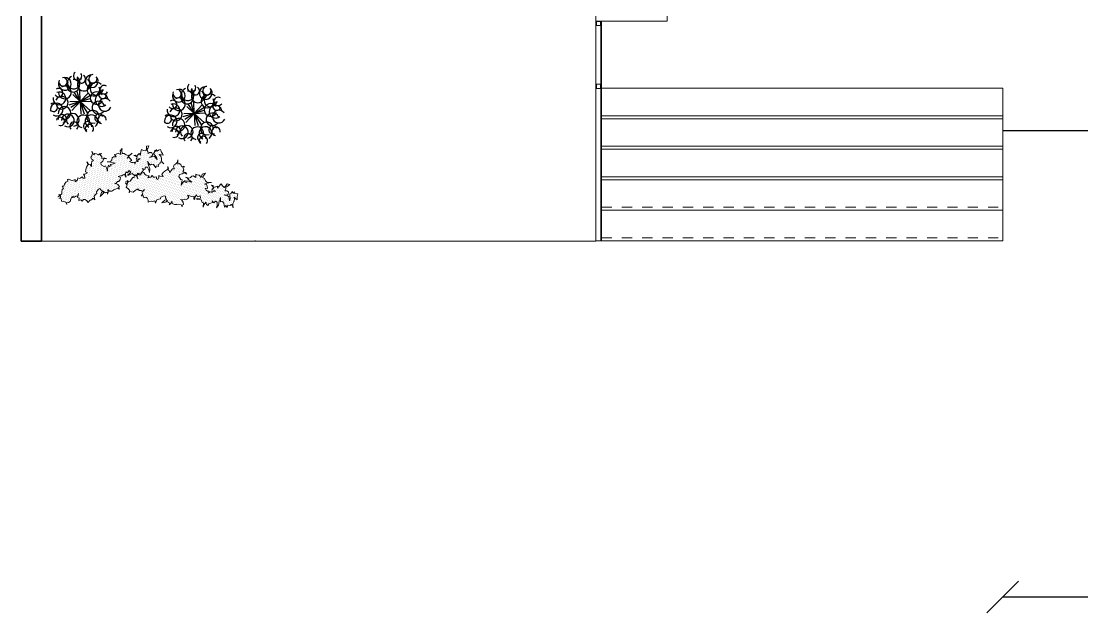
# Model space of a CAD drawing. Header units: metres. Extents: x -182 to 99, y 70 to 113.
# Drawn here: x -91.22 to -80.79, y 74.17 to 79.99 of the extents above; entities that cross this region are included whole.
import ezdxf

# ---------------------------------------------------------------- set-up
doc = ezdxf.new("R2010")
doc.units = ezdxf.units.M
doc.header["$LTSCALE"] = 0.01
doc.linetypes.add('Trazo pequeño', pattern=[0.003, 0.002, -0.001])
for name, color, linetype, lineweight in [('A-FLOR-HRAL', 1, 'Continuous', 9), ('A-FLOR-STRS', 1, 'Continuous', 9), ('A-WALL', 2, 'Continuous', 9), ('ARBOLES', 72, 'Continuous', 5), ('JARDIN', 114, 'Continuous', 20), ('Layer2', 3, 'Continuous', 20), ('S-COLS', 6, 'Continuous', 9)]:
    doc.layers.add(name, color=color, linetype=linetype, lineweight=lineweight)
doc.layers.add('penjaus', color=32, linetype='Continuous')
doc.layers.add('vacio 5', color=32, linetype='Continuous')
doc.layers.get('0').off()
doc.layers.get('penjaus').off()
doc.styles.add('Arial_2', font='arial.ttf', dxfattribs={"height": 0.258177})
doc.dimstyles.new('Diagonal', dxfattribs={"dimscale": 0.3048, "dimtxt": 0.258177, "dimasz": 1.025262, "dimexe": 0.984252, "dimexo": 0.615157, "dimgap": 0.04101, "dimtad": 1, "dimrnd": 0.01, "dimzin": 0, "dimdsep": 46, "dimtxsty": 'Arial_2', "dimblk1": 'OBLIQUE', "dimblk2": 'OBLIQUE', "dimsah": 1, "dimcen": 0.09, "dimse1": 1, "dimse2": 1, "dimazin": 0, "dimtfac": 1, "dimtix": 1, "dimtmove": 0, "dimatfit": 3, "dimfxl": 1, "dimtvp": 1, "dimtfill": 1, "dimtolj": 1, "dimtzin": 0, "dimarcsym": 2})

# ---------------------------------------------------------------- blocks, each defined once
blk = doc.blocks.new('Barandilla - Barandilla-304457-Planta Baja')
at = {"layer": 'A-FLOR-HRAL'}
for p, q in [((-4.876, -16.053), (-4.87, -16.053)), ((-4.87, -17.553), (-4.87, -16.053)), ((-4.87, -17.553), (-4.876, -17.553))]:
    blk.add_line(p, q, dxfattribs=at)
blk = doc.blocks.new('Tipo de barandal superior - Name-304483-Planta Baja')
at = {"layer": 'A-FLOR-HRAL'}
for p, q in [((-4.921, -16.053), (-4.926, -16.053)), ((-4.926, -17.553), (-4.926, -16.053)), ((-4.876, -16.053), (-4.881, -16.053)), ((-4.876, -17.553), (-4.876, -16.053)), ((-4.926, -17.553), (-4.876, -17.553))]:
    blk.add_line(p, q, dxfattribs=at)
blk = doc.blocks.new('Pilar rectangular hormigón - 300 x 700 mm-553680-Planta Baja')
at = {"layer": 'S-COLS'}
for p, q in [((0.15, 0.35), (-0.15, 0.35)), ((-0.15, 0.35), (-0.15, -0.35)), ((0.15, -0.35), (0.15, 0.35)), ((-0.15, -0.35), (0.15, -0.35))]:
    blk.add_line(p, q, dxfattribs=at)
blk = doc.blocks.new('Barandilla - 40 mm-553671-Planta Baja')
at = {"layer": 'A-FLOR-HRAL'}
for p, q in [((0.02, 0.021), (-0.02, 0.021)), ((-0.02, 0.021), (-0.02, -0.019)), ((0.02, -0.019), (0.02, 0.021)), ((-0.02, -0.019), (0.02, -0.019))]:
    blk.add_line(p, q, dxfattribs=at)
blk = doc.blocks.new('Barandilla - Barandilla-553514-Planta Baja')
at = {"layer": 'A-FLOR-HRAL'}
blk.add_line((-4.87, -16.053), (-4.87, -15.394), dxfattribs=at)
at = {"extrusion": (0, 0, -1), "zscale": -1, "rotation": 180}
for p in [(4.901, -15.414), (4.901, -16.033)]:
    blk.add_blockref('Barandilla - 40 mm-553671-Planta Baja', p, dxfattribs=at)
blk = doc.blocks.new('Tipo de barandal superior - Name-553660-Planta Baja')
at = {"layer": 'A-FLOR-HRAL'}
for p, q in [((-4.926, -16.053), (-4.926, -15.394)), ((-4.876, -16.053), (-4.876, -15.394)), ((-4.926, -16.053), (-4.921, -16.053)), ((-4.881, -16.053), (-4.876, -16.053))]:
    blk.add_line(p, q, dxfattribs=at)
blk = doc.blocks.new('*X236')
at = {"color": 0}
for p, q in [((6.938, 5.347), (6.938, 5.347)), ((7.027, 5.436), (7.027, 5.436)), ((7.071, 5.303), (7.071, 5.303)), ((7.159, 5.392), (7.159, 5.392)), ((7.248, 5.48), (7.248, 5.48)), ((7.292, 5.347), (7.292, 5.347)), ((7.425, 5.303), (7.425, 5.303)), ((7.646, 5.347), (7.646, 5.347)), ((7.778, 5.303), (7.778, 5.303)), ((7.867, 5.392), (7.867, 5.392)), ((7.911, 5.613), (7.911, 5.613)), ((7.955, 5.48), (7.955, 5.48)), ((7.999, 5.701), (7.999, 5.701)), ((7.999, 5.347), (7.999, 5.347)), ((8.043, 5.568), (8.043, 5.568)), ((8.088, 5.436), (8.088, 5.436)), ((8.132, 5.657), (8.132, 5.657)), ((8.132, 5.303), (8.132, 5.303)), ((8.176, 5.524), (8.176, 5.524)), ((8.22, 5.745), (8.22, 5.745)), ((8.22, 5.392), (8.22, 5.392)), ((8.264, 5.613), (8.264, 5.613)), ((8.309, 5.834), (8.309, 5.834)), ((8.309, 5.48), (8.309, 5.48)), ((8.353, 5.701), (8.353, 5.701)), ((8.353, 5.347), (8.353, 5.347)), ((8.397, 5.922), (8.397, 5.922)), ((8.397, 5.568), (8.397, 5.568)), ((8.441, 5.789), (8.441, 5.789)), ((8.441, 5.436), (8.441, 5.436)), ((8.485, 6.01), (8.485, 6.01)), ((8.485, 5.657), (8.485, 5.657)), ((8.485, 5.303), (8.485, 5.303)), ((8.529, 5.878), (8.529, 5.878)), ((8.529, 5.524), (8.529, 5.524)), ((8.574, 5.745), (8.574, 5.745)), ((8.574, 5.392), (8.574, 5.392)), ((8.618, 5.966), (8.618, 5.966)), ((8.618, 5.613), (8.618, 5.613)), ((8.662, 5.834), (8.662, 5.834)), ((8.662, 5.48), (8.662, 5.48)), ((8.706, 5.701), (8.706, 5.701)), ((8.706, 5.347), (8.706, 5.347)), ((8.75, 5.922), (8.75, 5.922)), ((8.75, 5.568), (8.75, 5.568)), ((8.795, 5.789), (8.795, 5.789)), ((8.795, 5.436), (8.795, 5.436)), ((8.839, 5.657), (8.839, 5.657)), ((8.839, 5.303), (8.839, 5.303)), ((8.883, 5.878), (8.883, 5.878)), ((8.883, 5.524), (8.883, 5.524)), ((8.927, 5.745), (8.927, 5.745)), ((8.927, 5.392), (8.927, 5.392)), ((8.971, 5.613), (8.971, 5.613)), ((9.016, 5.48), (9.016, 5.48)), ((9.06, 5.701), (9.06, 5.701)), ((9.06, 5.347), (9.06, 5.347)), ((9.104, 5.568), (9.104, 5.568)), ((9.148, 5.436), (9.148, 5.436)), ((9.192, 5.657), (9.192, 5.657)), ((9.192, 5.303), (9.192, 5.303)), ((9.237, 5.524), (9.237, 5.524)), ((9.281, 5.392), (9.281, 5.392)), ((9.369, 5.48), (9.369, 5.48)), ((9.413, 5.347), (9.413, 5.347)), ((9.458, 5.922), (9.458, 5.922)), ((9.502, 5.436), (9.502, 5.436)), ((9.546, 5.303), (9.546, 5.303)), ((9.59, 5.878), (9.59, 5.878)), ((9.59, 5.524), (9.59, 5.524)), ((9.634, 5.745), (9.634, 5.745)), ((9.634, 5.392), (9.634, 5.392)), ((9.679, 5.613), (9.679, 5.613)), ((9.723, 5.834), (9.723, 5.834)), ((9.723, 5.48), (9.723, 5.48)), ((9.767, 5.701), (9.767, 5.701)), ((9.767, 5.347), (9.767, 5.347)), ((9.811, 5.922), (9.811, 5.922)), ((9.811, 5.568), (9.811, 5.568)), ((9.855, 5.789), (9.855, 5.789)), ((9.855, 5.436), (9.855, 5.436)), ((9.899, 5.657), (9.899, 5.657)), ((9.899, 5.303), (9.899, 5.303)), ((9.944, 5.878), (9.944, 5.878)), ((9.944, 5.524), (9.944, 5.524)), ((9.988, 5.745), (9.988, 5.745)), ((9.988, 5.392), (9.988, 5.392)), ((10.032, 5.613), (10.032, 5.613)), ((10.076, 5.834), (10.076, 5.834)), ((10.076, 5.48), (10.076, 5.48)), ((10.12, 5.701), (10.12, 5.701)), ((10.12, 5.347), (10.12, 5.347)), ((10.165, 5.922), (10.165, 5.922)), ((10.165, 5.568), (10.165, 5.568)), ((10.209, 5.789), (10.209, 5.789)), ((10.209, 5.436), (10.209, 5.436)), ((10.253, 6.01), (10.253, 6.01)), ((10.253, 5.657), (10.253, 5.657)), ((10.253, 5.303), (10.253, 5.303)), ((10.297, 5.878), (10.297, 5.878)), ((10.297, 5.524), (10.297, 5.524)), ((10.341, 5.745), (10.341, 5.745)), ((10.341, 5.392), (10.341, 5.392)), ((10.386, 5.966), (10.386, 5.966)), ((10.386, 5.613), (10.386, 5.613)), ((10.43, 5.834), (10.43, 5.834)), ((10.43, 5.48), (10.43, 5.48)), ((10.474, 5.701), (10.474, 5.701)), ((10.474, 5.347), (10.474, 5.347)), ((10.518, 5.922), (10.518, 5.922)), ((10.518, 5.568), (10.518, 5.568)), ((10.562, 5.789), (10.562, 5.789)), ((10.562, 5.436), (10.562, 5.436)), ((10.607, 5.657), (10.607, 5.657)), ((10.607, 5.303), (10.607, 5.303)), ((10.651, 5.878), (10.651, 5.878)), ((10.651, 5.524), (10.651, 5.524)), ((10.695, 5.745), (10.695, 5.745)), ((10.695, 5.392), (10.695, 5.392)), ((10.739, 5.966), (10.739, 5.966)), ((10.739, 5.613), (10.739, 5.613)), ((10.783, 5.834), (10.783, 5.834)), ((10.783, 5.48), (10.783, 5.48)), ((10.828, 5.347), (10.828, 5.347)), ((10.872, 5.922), (10.872, 5.922)), ((10.872, 5.568), (10.872, 5.568)), ((10.916, 5.436), (10.916, 5.436)), ((10.96, 5.303), (10.96, 5.303)), ((11.004, 5.524), (11.004, 5.524)), ((11.049, 5.392), (11.049, 5.392)), ((11.314, 5.303), (11.314, 5.303)), ((11.977, 5.436), (11.977, 5.436)), ((12.021, 5.303), (12.021, 5.303)), ((12.109, 5.392), (12.109, 5.392)), ((12.198, 5.48), (12.198, 5.48)), ((12.242, 5.347), (12.242, 5.347)), ((12.286, 5.568), (12.286, 5.568)), ((12.33, 5.789), (12.33, 5.789)), ((12.33, 5.436), (12.33, 5.436)), ((12.374, 5.657), (12.374, 5.657)), ((12.374, 5.303), (12.374, 5.303)), ((12.419, 5.524), (12.419, 5.524)), ((12.463, 5.392), (12.463, 5.392)), ((12.507, 5.613), (12.507, 5.613)), ((12.551, 5.48), (12.551, 5.48)), ((12.595, 5.701), (12.595, 5.701)), ((12.595, 5.347), (12.595, 5.347)), ((12.64, 5.568), (12.64, 5.568)), ((12.684, 5.436), (12.684, 5.436)), ((12.728, 5.657), (12.728, 5.657)), ((12.728, 5.303), (12.728, 5.303)), ((12.772, 5.524), (12.772, 5.524)), ((12.816, 5.392), (12.816, 5.392)), ((12.949, 5.347), (12.949, 5.347)), ((13.037, 5.436), (13.037, 5.436)), ((13.081, 5.303), (13.081, 5.303)), ((13.17, 5.392), (13.17, 5.392)), ((13.258, 5.48), (13.258, 5.48)), ((13.302, 5.701), (13.302, 5.701)), ((13.302, 5.347), (13.302, 5.347)), ((13.347, 5.568), (13.347, 5.568)), ((13.523, 5.392), (13.523, 5.392)), ((13.656, 5.347), (13.656, 5.347)), ((13.744, 5.436), (13.744, 5.436)), ((13.789, 5.657), (13.789, 5.657)), ((13.789, 5.303), (13.789, 5.303)), ((13.833, 5.524), (13.833, 5.524)), ((13.877, 5.392), (13.877, 5.392)), ((13.921, 5.613), (13.921, 5.613)), ((13.965, 5.48), (13.965, 5.48)), ((14.01, 5.701), (14.01, 5.701)), ((14.01, 5.347), (14.01, 5.347)), ((14.054, 5.568), (14.054, 5.568)), ((14.098, 5.436), (14.098, 5.436)), ((14.142, 5.303), (14.142, 5.303)), ((14.186, 5.524), (14.186, 5.524)), ((14.231, 5.392), (14.231, 5.392)), ((14.319, 5.48), (14.319, 5.48)), ((14.363, 5.347), (14.363, 5.347)), ((6.629, 4.861), (6.629, 4.861)), ((6.718, 4.95), (6.718, 4.95)), ((6.762, 5.171), (6.762, 5.171)), ((6.762, 4.817), (6.762, 4.817)), ((6.806, 5.038), (6.806, 5.038)), ((6.85, 5.259), (6.85, 5.259)), ((6.85, 4.906), (6.85, 4.906)), ((6.894, 5.127), (6.894, 5.127)), ((6.894, 4.773), (6.894, 4.773)), ((6.938, 4.994), (6.938, 4.994)), ((6.983, 5.215), (6.983, 5.215)), ((6.983, 4.861), (6.983, 4.861)), ((7.027, 5.082), (7.027, 5.082)), ((7.027, 4.729), (7.027, 4.729)), ((7.071, 4.95), (7.071, 4.95)), ((7.071, 4.596), (7.071, 4.596)), ((7.115, 5.171), (7.115, 5.171)), ((7.115, 4.817), (7.115, 4.817)), ((7.159, 5.038), (7.159, 5.038)), ((7.159, 4.685), (7.159, 4.685)), ((7.204, 5.259), (7.204, 5.259)), ((7.204, 4.906), (7.204, 4.906)), ((7.204, 4.552), (7.204, 4.552)), ((7.248, 5.127), (7.248, 5.127)), ((7.248, 4.773), (7.248, 4.773)), ((7.292, 4.994), (7.292, 4.994)), ((7.292, 4.64), (7.292, 4.64)), ((7.336, 5.215), (7.336, 5.215)), ((7.336, 4.861), (7.336, 4.861)), ((7.38, 5.082), (7.38, 5.082)), ((7.38, 4.729), (7.38, 4.729)), ((7.425, 4.95), (7.425, 4.95)), ((7.425, 4.596), (7.425, 4.596)), ((7.469, 5.171), (7.469, 5.171)), ((7.469, 4.817), (7.469, 4.817)), ((7.513, 5.038), (7.513, 5.038)), ((7.513, 4.685), (7.513, 4.685)), ((7.557, 4.906), (7.557, 4.906)), ((7.557, 4.552), (7.557, 4.552)), ((7.601, 5.127), (7.601, 5.127)), ((7.601, 4.773), (7.601, 4.773)), ((7.646, 4.994), (7.646, 4.994)), ((7.646, 4.64), (7.646, 4.64)), ((7.69, 5.215), (7.69, 5.215)), ((7.69, 4.861), (7.69, 4.861)), ((7.734, 5.082), (7.734, 5.082)), ((7.734, 4.729), (7.734, 4.729)), ((7.778, 4.95), (7.778, 4.95)), ((7.778, 4.596), (7.778, 4.596)), ((7.822, 5.171), (7.822, 5.171)), ((7.822, 4.817), (7.822, 4.817)), ((7.867, 5.038), (7.867, 5.038)), ((7.867, 4.685), (7.867, 4.685)), ((7.911, 5.259), (7.911, 5.259)), ((7.911, 4.906), (7.911, 4.906)), ((7.911, 4.552), (7.911, 4.552)), ((7.955, 5.127), (7.955, 5.127)), ((7.955, 4.773), (7.955, 4.773)), ((7.999, 4.994), (7.999, 4.994)), ((7.999, 4.64), (7.999, 4.64)), ((8.043, 5.215), (8.043, 5.215)), ((8.043, 4.861), (8.043, 4.861)), ((8.088, 5.082), (8.088, 5.082)), ((8.088, 4.729), (8.088, 4.729)), ((8.132, 4.95), (8.132, 4.95)), ((8.132, 4.596), (8.132, 4.596)), ((8.176, 5.171), (8.176, 5.171)), ((8.176, 4.817), (8.176, 4.817)), ((8.22, 5.038), (8.22, 5.038)), ((8.22, 4.685), (8.22, 4.685)), ((8.264, 5.259), (8.264, 5.259)), ((8.264, 4.906), (8.264, 4.906)), ((8.264, 4.552), (8.264, 4.552)), ((8.309, 5.127), (8.309, 5.127)), ((8.309, 4.773), (8.309, 4.773)), ((8.353, 4.994), (8.353, 4.994)), ((8.353, 4.64), (8.353, 4.64)), ((8.397, 5.215), (8.397, 5.215)), ((8.397, 4.861), (8.397, 4.861)), ((8.441, 5.082), (8.441, 5.082)), ((8.441, 4.729), (8.441, 4.729)), ((8.485, 4.95), (8.485, 4.95)), ((8.485, 4.596), (8.485, 4.596)), ((8.529, 5.171), (8.529, 5.171)), ((8.529, 4.817), (8.529, 4.817)), ((8.574, 5.038), (8.574, 5.038)), ((8.574, 4.685), (8.574, 4.685)), ((8.618, 5.259), (8.618, 5.259)), ((8.618, 4.906), (8.618, 4.906)), ((8.618, 4.552), (8.618, 4.552)), ((8.662, 5.127), (8.662, 5.127)), ((8.662, 4.773), (8.662, 4.773)), ((8.706, 4.994), (8.706, 4.994)), ((8.706, 4.64), (8.706, 4.64)), ((8.75, 5.215), (8.75, 5.215)), ((8.75, 4.861), (8.75, 4.861)), ((8.795, 5.082), (8.795, 5.082)), ((8.795, 4.729), (8.795, 4.729)), ((8.839, 4.95), (8.839, 4.95)), ((8.839, 4.596), (8.839, 4.596)), ((8.883, 5.171), (8.883, 5.171)), ((8.883, 4.817), (8.883, 4.817)), ((8.927, 5.038), (8.927, 5.038)), ((8.927, 4.685), (8.927, 4.685)), ((8.971, 5.259), (8.971, 5.259)), ((8.971, 4.906), (8.971, 4.906)), ((8.971, 4.552), (8.971, 4.552)), ((9.016, 5.127), (9.016, 5.127)), ((9.016, 4.773), (9.016, 4.773)), ((9.06, 4.994), (9.06, 4.994)), ((9.06, 4.64), (9.06, 4.64)), ((9.104, 5.215), (9.104, 5.215)), ((9.104, 4.861), (9.104, 4.861)), ((9.148, 5.082), (9.148, 5.082)), ((9.148, 4.729), (9.148, 4.729)), ((9.192, 4.95), (9.192, 4.95)), ((9.192, 4.596), (9.192, 4.596)), ((9.237, 5.171), (9.237, 5.171)), ((9.237, 4.817), (9.237, 4.817)), ((9.281, 5.038), (9.281, 5.038)), ((9.281, 4.685), (9.281, 4.685)), ((9.325, 5.259), (9.325, 5.259)), ((9.325, 4.906), (9.325, 4.906)), ((9.325, 4.552), (9.325, 4.552)), ((9.369, 5.127), (9.369, 5.127)), ((9.369, 4.773), (9.369, 4.773)), ((9.413, 4.994), (9.413, 4.994)), ((9.413, 4.64), (9.413, 4.64)), ((9.458, 5.215), (9.458, 5.215)), ((9.458, 4.861), (9.458, 4.861)), ((9.502, 5.082), (9.502, 5.082)), ((9.502, 4.729), (9.502, 4.729)), ((9.546, 4.95), (9.546, 4.95)), ((9.546, 4.596), (9.546, 4.596)), ((9.59, 5.171), (9.59, 5.171)), ((9.59, 4.817), (9.59, 4.817)), ((9.634, 5.038), (9.634, 5.038)), ((9.634, 4.685), (9.634, 4.685)), ((9.679, 5.259), (9.679, 5.259)), ((9.679, 4.906), (9.679, 4.906)), ((9.679, 4.552), (9.679, 4.552)), ((9.723, 5.127), (9.723, 5.127)), ((9.723, 4.773), (9.723, 4.773)), ((9.767, 4.994), (9.767, 4.994)), ((9.767, 4.64), (9.767, 4.64)), ((9.811, 5.215), (9.811, 5.215)), ((9.811, 4.861), (9.811, 4.861)), ((9.855, 5.082), (9.855, 5.082)), ((9.855, 4.729), (9.855, 4.729)), ((9.899, 4.95), (9.899, 4.95)), ((9.899, 4.596), (9.899, 4.596)), ((9.944, 5.171), (9.944, 5.171)), ((9.944, 4.817), (9.944, 4.817)), ((9.988, 5.038), (9.988, 5.038)), ((9.988, 4.685), (9.988, 4.685)), ((10.032, 5.259), (10.032, 5.259)), ((10.032, 4.906), (10.032, 4.906)), ((10.032, 4.552), (10.032, 4.552)), ((10.076, 5.127), (10.076, 5.127)), ((10.076, 4.773), (10.076, 4.773)), ((10.12, 4.994), (10.12, 4.994)), ((10.12, 4.64), (10.12, 4.64)), ((10.165, 5.215), (10.165, 5.215)), ((10.165, 4.861), (10.165, 4.861)), ((10.209, 5.082), (10.209, 5.082)), ((10.209, 4.729), (10.209, 4.729)), ((10.253, 4.95), (10.253, 4.95)), ((10.253, 4.596), (10.253, 4.596)), ((10.297, 5.171), (10.297, 5.171)), ((10.297, 4.817), (10.297, 4.817)), ((10.341, 5.038), (10.341, 5.038)), ((10.341, 4.685), (10.341, 4.685)), ((10.386, 5.259), (10.386, 5.259)), ((10.386, 4.906), (10.386, 4.906)), ((10.386, 4.552), (10.386, 4.552)), ((10.43, 5.127), (10.43, 5.127)), ((10.43, 4.773), (10.43, 4.773)), ((10.474, 4.994), (10.474, 4.994)), ((10.474, 4.64), (10.474, 4.64)), ((10.518, 5.215), (10.518, 5.215)), ((10.518, 4.861), (10.518, 4.861)), ((10.562, 5.082), (10.562, 5.082)), ((10.562, 4.729), (10.562, 4.729)), ((10.607, 4.95), (10.607, 4.95)), ((10.607, 4.596), (10.607, 4.596)), ((10.651, 5.171), (10.651, 5.171)), ((10.651, 4.817), (10.651, 4.817)), ((10.695, 5.038), (10.695, 5.038)), ((10.695, 4.685), (10.695, 4.685)), ((10.739, 5.259), (10.739, 5.259)), ((10.739, 4.906), (10.739, 4.906)), ((10.739, 4.552), (10.739, 4.552)), ((10.783, 5.127), (10.783, 5.127)), ((10.783, 4.773), (10.783, 4.773)), ((10.828, 4.994), (10.828, 4.994)), ((10.828, 4.64), (10.828, 4.64)), ((10.872, 5.215), (10.872, 5.215)), ((10.872, 4.861), (10.872, 4.861)), ((10.916, 5.082), (10.916, 5.082)), ((10.916, 4.729), (10.916, 4.729)), ((10.96, 4.95), (10.96, 4.95)), ((10.96, 4.596), (10.96, 4.596)), ((11.004, 5.171), (11.004, 5.171)), ((11.004, 4.817), (11.004, 4.817)), ((11.049, 5.038), (11.049, 5.038)), ((11.049, 4.685), (11.049, 4.685)), ((11.093, 5.259), (11.093, 5.259)), ((11.093, 4.906), (11.093, 4.906)), ((11.093, 4.552), (11.093, 4.552)), ((11.137, 5.127), (11.137, 5.127)), ((11.137, 4.773), (11.137, 4.773)), ((11.181, 4.994), (11.181, 4.994)), ((11.181, 4.64), (11.181, 4.64)), ((11.225, 5.215), (11.225, 5.215)), ((11.225, 4.861), (11.225, 4.861)), ((11.27, 5.082), (11.27, 5.082)), ((11.27, 4.729), (11.27, 4.729)), ((11.314, 4.95), (11.314, 4.95)), ((11.314, 4.596), (11.314, 4.596)), ((11.358, 5.171), (11.358, 5.171)), ((11.358, 4.817), (11.358, 4.817)), ((11.402, 5.038), (11.402, 5.038)), ((11.402, 4.685), (11.402, 4.685)), ((11.446, 5.259), (11.446, 5.259)), ((11.446, 4.906), (11.446, 4.906)), ((11.446, 4.552), (11.446, 4.552)), ((11.49, 5.127), (11.49, 5.127)), ((11.49, 4.773), (11.49, 4.773)), ((11.535, 4.994), (11.535, 4.994)), ((11.535, 4.64), (11.535, 4.64)), ((11.579, 5.215), (11.579, 5.215)), ((11.579, 4.861), (11.579, 4.861)), ((11.623, 5.082), (11.623, 5.082)), ((11.623, 4.729), (11.623, 4.729)), ((11.667, 4.95), (11.667, 4.95)), ((11.667, 4.596), (11.667, 4.596)), ((11.711, 5.171), (11.711, 5.171)), ((11.711, 4.817), (11.711, 4.817)), ((11.756, 5.038), (11.756, 5.038)), ((11.756, 4.685), (11.756, 4.685)), ((11.8, 5.259), (11.8, 5.259)), ((11.8, 4.906), (11.8, 4.906)), ((11.8, 4.552), (11.8, 4.552)), ((11.844, 5.127), (11.844, 5.127)), ((11.844, 4.773), (11.844, 4.773)), ((11.888, 4.994), (11.888, 4.994)), ((11.888, 4.64), (11.888, 4.64)), ((11.932, 5.215), (11.932, 5.215)), ((11.932, 4.861), (11.932, 4.861)), ((11.977, 5.082), (11.977, 5.082)), ((11.977, 4.729), (11.977, 4.729)), ((12.021, 4.95), (12.021, 4.95)), ((12.021, 4.596), (12.021, 4.596)), ((12.065, 5.171), (12.065, 5.171)), ((12.065, 4.817), (12.065, 4.817)), ((12.109, 5.038), (12.109, 5.038)), ((12.109, 4.685), (12.109, 4.685)), ((12.153, 5.259), (12.153, 5.259)), ((12.153, 4.906), (12.153, 4.906)), ((12.153, 4.552), (12.153, 4.552)), ((12.198, 5.127), (12.198, 5.127)), ((12.198, 4.773), (12.198, 4.773)), ((12.242, 4.994), (12.242, 4.994)), ((12.242, 4.64), (12.242, 4.64)), ((12.286, 5.215), (12.286, 5.215)), ((12.286, 4.861), (12.286, 4.861)), ((12.33, 5.082), (12.33, 5.082)), ((12.33, 4.729), (12.33, 4.729)), ((12.374, 4.95), (12.374, 4.95)), ((12.374, 4.596), (12.374, 4.596)), ((12.419, 5.171), (12.419, 5.171)), ((12.419, 4.817), (12.419, 4.817)), ((12.463, 5.038), (12.463, 5.038)), ((12.507, 5.259), (12.507, 5.259)), ((12.507, 4.906), (12.507, 4.906)), ((12.551, 5.127), (12.551, 5.127)), ((12.595, 4.994), (12.595, 4.994)), ((12.64, 5.215), (12.64, 5.215)), ((12.64, 4.861), (12.64, 4.861)), ((12.684, 5.082), (12.684, 5.082)), ((12.728, 4.95), (12.728, 4.95)), ((12.772, 5.171), (12.772, 5.171)), ((12.816, 5.038), (12.816, 5.038)), ((12.861, 5.259), (12.861, 5.259)), ((12.861, 4.906), (12.861, 4.906)), ((12.861, 4.552), (12.861, 4.552)), ((12.905, 5.127), (12.905, 5.127)), ((12.905, 4.773), (12.905, 4.773)), ((12.949, 4.994), (12.949, 4.994)), ((12.949, 4.64), (12.949, 4.64)), ((12.993, 5.215), (12.993, 5.215)), ((12.993, 4.861), (12.993, 4.861)), ((13.037, 5.082), (13.037, 5.082)), ((13.037, 4.729), (13.037, 4.729)), ((13.081, 4.95), (13.081, 4.95)), ((13.081, 4.596), (13.081, 4.596)), ((13.126, 5.171), (13.126, 5.171)), ((13.126, 4.817), (13.126, 4.817)), ((13.17, 5.038), (13.17, 5.038)), ((13.17, 4.685), (13.17, 4.685)), ((13.214, 5.259), (13.214, 5.259)), ((13.214, 4.906), (13.214, 4.906)), ((13.214, 4.552), (13.214, 4.552)), ((13.258, 5.127), (13.258, 5.127)), ((13.258, 4.773), (13.258, 4.773)), ((13.302, 4.994), (13.302, 4.994)), ((13.302, 4.64), (13.302, 4.64)), ((13.347, 5.215), (13.347, 5.215)), ((13.347, 4.861), (13.347, 4.861)), ((13.391, 5.082), (13.391, 5.082)), ((13.391, 4.729), (13.391, 4.729)), ((13.435, 4.95), (13.435, 4.95)), ((13.435, 4.596), (13.435, 4.596)), ((13.479, 5.171), (13.479, 5.171)), ((13.479, 4.817), (13.479, 4.817)), ((13.523, 5.038), (13.523, 5.038)), ((13.523, 4.685), (13.523, 4.685)), ((13.568, 5.259), (13.568, 5.259)), ((13.568, 4.906), (13.568, 4.906)), ((13.568, 4.552), (13.568, 4.552)), ((13.612, 5.127), (13.612, 5.127)), ((13.612, 4.773), (13.612, 4.773)), ((13.656, 4.994), (13.656, 4.994)), ((13.656, 4.64), (13.656, 4.64)), ((13.7, 5.215), (13.7, 5.215)), ((13.7, 4.861), (13.7, 4.861)), ((13.744, 5.082), (13.744, 5.082)), ((13.744, 4.729), (13.744, 4.729)), ((13.789, 4.95), (13.789, 4.95)), ((13.833, 5.171), (13.833, 5.171)), ((13.833, 4.817), (13.833, 4.817)), ((13.877, 5.038), (13.877, 5.038)), ((13.877, 4.685), (13.877, 4.685)), ((13.921, 5.259), (13.921, 5.259)), ((13.965, 5.127), (13.965, 5.127)), ((14.054, 5.215), (14.054, 5.215)), ((14.142, 4.95), (14.142, 4.95)), ((14.186, 5.171), (14.186, 5.171)), ((14.186, 4.817), (14.186, 4.817)), ((14.231, 5.038), (14.231, 5.038)), ((14.231, 4.685), (14.231, 4.685)), ((14.275, 5.259), (14.275, 5.259)), ((14.275, 4.906), (14.275, 4.906)), ((14.319, 5.127), (14.319, 5.127)), ((14.319, 4.773), (14.319, 4.773)), ((14.363, 4.994), (14.363, 4.994)), ((14.363, 4.64), (14.363, 4.64)), ((14.407, 5.215), (14.407, 5.215)), ((14.407, 4.861), (14.407, 4.861)), ((14.451, 4.729), (14.451, 4.729)), ((14.496, 4.95), (14.496, 4.95)), ((14.54, 4.817), (14.54, 4.817)), ((14.584, 5.038), (14.584, 5.038)), ((7.248, 4.419), (7.248, 4.419)), ((7.336, 4.508), (7.336, 4.508)), ((7.38, 4.375), (7.38, 4.375)), ((7.425, 4.243), (7.425, 4.243)), ((7.469, 4.464), (7.469, 4.464)), ((7.513, 4.331), (7.513, 4.331)), ((7.557, 4.198), (7.557, 4.198)), ((7.601, 4.419), (7.601, 4.419)), ((7.646, 4.287), (7.646, 4.287)), ((7.69, 4.508), (7.69, 4.508)), ((7.69, 4.154), (7.69, 4.154)), ((7.734, 4.375), (7.734, 4.375)), ((7.734, 4.022), (7.734, 4.022)), ((7.778, 4.243), (7.778, 4.243)), ((7.822, 4.464), (7.822, 4.464)), ((7.822, 4.11), (7.822, 4.11)), ((7.867, 4.331), (7.867, 4.331)), ((7.911, 4.198), (7.911, 4.198)), ((7.955, 4.419), (7.955, 4.419)), ((7.999, 4.287), (7.999, 4.287)), ((8.043, 4.508), (8.043, 4.508)), ((8.088, 4.375), (8.088, 4.375)), ((8.132, 4.243), (8.132, 4.243)), ((8.176, 4.464), (8.176, 4.464)), ((8.309, 4.419), (8.309, 4.419)), ((8.353, 4.287), (8.353, 4.287)), ((8.397, 4.508), (8.397, 4.508)), ((8.441, 4.375), (8.441, 4.375)), ((8.485, 4.243), (8.485, 4.243)), ((8.529, 4.464), (8.529, 4.464)), ((8.574, 4.331), (8.574, 4.331)), ((8.662, 4.419), (8.662, 4.419)), ((8.706, 4.287), (8.706, 4.287)), ((8.75, 4.508), (8.75, 4.508)), ((8.795, 4.375), (8.795, 4.375)), ((8.883, 4.464), (8.883, 4.464)), ((8.927, 4.331), (8.927, 4.331)), ((8.971, 4.198), (8.971, 4.198)), ((9.016, 4.419), (9.016, 4.419)), ((9.06, 4.287), (9.06, 4.287)), ((9.104, 4.508), (9.104, 4.508)), ((9.104, 4.154), (9.104, 4.154)), ((9.148, 4.375), (9.148, 4.375)), ((9.148, 4.022), (9.148, 4.022)), ((9.192, 4.243), (9.192, 4.243)), ((9.192, 3.889), (9.192, 3.889)), ((9.237, 4.464), (9.237, 4.464)), ((9.237, 4.11), (9.237, 4.11)), ((9.281, 4.331), (9.281, 4.331)), ((9.281, 3.977), (9.281, 3.977)), ((9.325, 4.198), (9.325, 4.198)), ((9.325, 3.845), (9.325, 3.845)), ((9.369, 4.419), (9.369, 4.419)), ((9.369, 4.066), (9.369, 4.066)), ((9.413, 4.287), (9.413, 4.287)), ((9.413, 3.933), (9.413, 3.933)), ((9.458, 4.508), (9.458, 4.508)), ((9.458, 4.154), (9.458, 4.154)), ((9.458, 3.801), (9.458, 3.801)), ((9.502, 4.375), (9.502, 4.375)), ((9.502, 4.022), (9.502, 4.022)), ((9.546, 4.243), (9.546, 4.243)), ((9.546, 3.889), (9.546, 3.889)), ((9.59, 4.464), (9.59, 4.464)), ((9.59, 4.11), (9.59, 4.11)), ((9.634, 4.331), (9.634, 4.331)), ((9.634, 3.977), (9.634, 3.977)), ((9.679, 4.198), (9.679, 4.198)), ((9.679, 3.845), (9.679, 3.845)), ((9.723, 4.419), (9.723, 4.419)), ((9.723, 4.066), (9.723, 4.066)), ((9.767, 4.287), (9.767, 4.287)), ((9.767, 3.933), (9.767, 3.933)), ((9.811, 4.508), (9.811, 4.508)), ((9.811, 4.154), (9.811, 4.154)), ((9.811, 3.801), (9.811, 3.801)), ((9.855, 4.375), (9.855, 4.375)), ((9.855, 4.022), (9.855, 4.022)), ((9.899, 4.243), (9.899, 4.243)), ((9.899, 3.889), (9.899, 3.889)), ((9.944, 4.464), (9.944, 4.464)), ((9.944, 4.11), (9.944, 4.11)), ((9.988, 4.331), (9.988, 4.331)), ((9.988, 3.977), (9.988, 3.977)), ((10.032, 4.198), (10.032, 4.198)), ((10.032, 3.845), (10.032, 3.845)), ((10.076, 4.419), (10.076, 4.419)), ((10.076, 4.066), (10.076, 4.066)), ((10.12, 4.287), (10.12, 4.287)), ((10.12, 3.933), (10.12, 3.933)), ((10.165, 4.508), (10.165, 4.508)), ((10.165, 4.154), (10.165, 4.154)), ((10.165, 3.801), (10.165, 3.801)), ((10.209, 4.375), (10.209, 4.375)), ((10.209, 4.022), (10.209, 4.022)), ((10.253, 4.243), (10.253, 4.243)), ((10.253, 3.889), (10.253, 3.889)), ((10.297, 4.464), (10.297, 4.464)), ((10.297, 4.11), (10.297, 4.11)), ((10.341, 4.331), (10.341, 4.331)), ((10.386, 4.198), (10.386, 4.198)), ((10.386, 3.845), (10.386, 3.845)), ((10.43, 4.419), (10.43, 4.419)), ((10.474, 4.287), (10.474, 4.287)), ((10.518, 4.508), (10.518, 4.508)), ((10.518, 3.801), (10.518, 3.801)), ((10.562, 4.375), (10.562, 4.375)), ((10.651, 4.464), (10.651, 4.464)), ((10.783, 4.419), (10.783, 4.419)), ((10.872, 4.508), (10.872, 4.508)), ((10.916, 4.375), (10.916, 4.375)), ((11.004, 4.464), (11.004, 4.464)), ((11.004, 4.11), (11.004, 4.11)), ((11.049, 4.331), (11.049, 4.331)), ((11.137, 4.419), (11.137, 4.419)), ((11.137, 4.066), (11.137, 4.066)), ((11.181, 3.933), (11.181, 3.933)), ((11.225, 4.508), (11.225, 4.508)), ((11.225, 4.154), (11.225, 4.154)), ((11.27, 4.375), (11.27, 4.375)), ((11.27, 4.022), (11.27, 4.022)), ((11.314, 4.243), (11.314, 4.243)), ((11.314, 3.889), (11.314, 3.889)), ((11.358, 4.464), (11.358, 4.464)), ((11.358, 4.11), (11.358, 4.11)), ((11.402, 4.331), (11.402, 4.331)), ((11.402, 3.977), (11.402, 3.977)), ((11.446, 4.198), (11.446, 4.198)), ((11.49, 4.419), (11.49, 4.419)), ((11.49, 4.066), (11.49, 4.066)), ((11.535, 4.287), (11.535, 4.287)), ((11.535, 3.933), (11.535, 3.933)), ((11.579, 4.508), (11.579, 4.508)), ((11.579, 4.154), (11.579, 4.154)), ((11.579, 3.801), (11.579, 3.801)), ((11.623, 4.375), (11.623, 4.375)), ((11.623, 4.022), (11.623, 4.022)), ((11.667, 4.243), (11.667, 4.243)), ((11.667, 3.889), (11.667, 3.889)), ((11.711, 4.464), (11.711, 4.464)), ((11.711, 4.11), (11.711, 4.11)), ((11.756, 4.331), (11.756, 4.331)), ((11.756, 3.977), (11.756, 3.977)), ((11.8, 4.198), (11.8, 4.198)), ((11.8, 3.845), (11.8, 3.845)), ((11.844, 4.419), (11.844, 4.419)), ((11.844, 4.066), (11.844, 4.066)), ((11.888, 4.287), (11.888, 4.287)), ((11.888, 3.933), (11.888, 3.933)), ((11.932, 4.508), (11.932, 4.508)), ((11.932, 4.154), (11.932, 4.154)), ((11.932, 3.801), (11.932, 3.801)), ((11.977, 4.375), (11.977, 4.375)), ((11.977, 4.022), (11.977, 4.022)), ((12.021, 4.243), (12.021, 4.243)), ((12.021, 3.889), (12.021, 3.889)), ((12.065, 4.464), (12.065, 4.464)), ((12.065, 4.11), (12.065, 4.11)), ((12.109, 4.331), (12.109, 4.331)), ((12.109, 3.977), (12.109, 3.977)), ((12.153, 4.198), (12.153, 4.198)), ((12.198, 4.419), (12.198, 4.419)), ((12.198, 4.066), (12.198, 4.066)), ((12.242, 4.287), (12.242, 4.287)), ((12.286, 4.508), (12.286, 4.508)), ((12.286, 4.154), (12.286, 4.154)), ((12.33, 4.375), (12.33, 4.375)), ((12.507, 4.198), (12.507, 4.198)), ((12.993, 4.508), (12.993, 4.508)), ((13.126, 4.464), (13.126, 4.464)), ((13.258, 4.419), (13.258, 4.419)), ((13.302, 4.287), (13.302, 4.287)), ((13.347, 4.508), (13.347, 4.508)), ((13.391, 4.375), (13.391, 4.375)), ((13.435, 4.243), (13.435, 4.243)), ((13.479, 4.464), (13.479, 4.464)), ((13.523, 4.331), (13.523, 4.331)), ((13.612, 4.419), (13.612, 4.419)), ((13.7, 4.508), (13.7, 4.508)), ((13.789, 4.243), (13.789, 4.243)), ((13.921, 4.198), (13.921, 4.198)), ((9.369, 3.712), (9.369, 3.712)), ((9.458, 3.447), (9.458, 3.447)), ((9.502, 3.668), (9.502, 3.668)), ((9.59, 3.757), (9.59, 3.757)), ((9.723, 3.712), (9.723, 3.712)), ((9.767, 3.58), (9.767, 3.58)), ((9.855, 3.668), (9.855, 3.668)), ((9.899, 3.536), (9.899, 3.536)), ((9.944, 3.757), (9.944, 3.757)), ((9.944, 3.403), (9.944, 3.403)), ((9.988, 3.624), (9.988, 3.624)), ((9.988, 3.27), (9.988, 3.27)), ((10.032, 3.491), (10.032, 3.491)), ((10.032, 3.138), (10.032, 3.138)), ((10.076, 3.712), (10.076, 3.712)), ((10.076, 3.359), (10.076, 3.359)), ((10.12, 3.58), (10.12, 3.58)), ((10.12, 3.226), (10.12, 3.226)), ((10.165, 3.447), (10.165, 3.447)), ((10.209, 3.668), (10.209, 3.668)), ((10.209, 3.315), (10.209, 3.315)), ((10.253, 3.536), (10.253, 3.536)), ((10.253, 3.182), (10.253, 3.182)), ((10.297, 3.757), (10.297, 3.757)), ((10.297, 3.403), (10.297, 3.403)), ((10.341, 3.624), (10.341, 3.624)), ((10.341, 3.27), (10.341, 3.27)), ((10.386, 3.491), (10.386, 3.491)), ((10.43, 3.712), (10.43, 3.712)), ((10.43, 3.359), (10.43, 3.359)), ((10.474, 3.58), (10.474, 3.58)), ((10.518, 3.447), (10.518, 3.447)), ((10.562, 3.668), (10.562, 3.668)), ((10.783, 3.712), (10.783, 3.712)), ((11.711, 3.757), (11.711, 3.757)), ((11.977, 3.668), (11.977, 3.668)), ((12.109, 3.624), (12.109, 3.624))]:
    blk.add_line(p, q, dxfattribs=at)
blk = doc.blocks.new('ARB1')
at = {"layer": 'Layer2'}
blk.add_lwpolyline([(0.022, -1.753), (-0.016, -1.712), (-0.064, -1.758), (-0.04, -1.802), (-0.094, -1.752), (-0.172, -1.793), (-0.227, -1.732), (-0.278, -1.694), (-0.362, -1.712), (-0.309, -1.688), (-0.335, -1.633), (-0.347, -1.575), (-0.304, -1.506), (-0.26, -1.436), (-0.272, -1.378), (-0.274, -1.439), (-0.316, -1.375), (-0.314, -1.315), (-0.34, -1.259), (-0.295, -1.202), (-0.343, -1.248), (-0.361, -1.3), (-0.426, -1.265), (-0.485, -1.326), (-0.5, -1.256), (-0.56, -1.245), (-0.544, -1.181), (-0.581, -1.14), (-0.644, -1.117), (-0.715, -1.12), (-0.697, -1.068), (-0.693, -1.019), (-0.703, -0.972), (-0.69, -0.897), (-0.764, -0.888), (-0.711, -0.865), (-0.661, -0.83), (-0.645, -0.767), (-0.641, -0.717), (-0.588, -0.694), (-0.57, -0.642), (-0.552, -0.59), (-0.562, -0.543), (-0.619, -0.543), (-0.682, -0.52), (-0.7, -0.572), (-0.777, -0.685), (-0.769, -0.587), (-0.751, -0.534), (-0.701, -0.5), (-0.777, -0.479), (-0.805, -0.413), (-0.856, -0.447), (-0.824, -0.392), (-0.746, -0.352), (-0.82, -0.343), (-0.862, -0.279), (-0.865, -0.195), (-0.894, -0.056), (-0.956, -0.033), (-0.899, -0.033), (-0.881, 0.019), (-0.807, 0.01), (-0.742, -0.025), (-0.719, -0.068), (-0.733, 0.002), (-0.715, 0.054), (-0.739, 0.097), (-0.71, 0.164), (-0.662, 0.21), (-0.597, 0.175), (-0.625, 0.242), (-0.648, 0.286), (-0.644, 0.335), (-0.654, 0.381), (-0.709, 0.37), (-0.767, 0.37), (-0.675, 0.413), (-0.613, 0.462), (-0.676, 0.486), (-0.651, 0.575), (-0.725, 0.584), (-0.736, 0.497), (-0.737, 0.436), (-0.761, 0.48), (-0.785, 0.596), (-0.878, 0.625), (-0.887, 0.671), (-1.025, 0.643), (-0.947, 0.683), (-0.874, 0.747), (-0.948, 0.755), (-0.985, 0.796), (-0.937, 0.842), (-0.922, 0.906), (-0.904, 0.958), (-0.846, 0.958), (-0.914, 1.005), (-0.868, 1.063), (-0.908, 1.115), (-1.007, 1.106), (-1.087, 1.077), (-1, 1.144), (-0.947, 1.167), (-0.878, 1.181), (-0.814, 1.219), (-0.759, 1.23), (-0.831, 1.228), (-0.902, 1.225), (-0.9, 1.286), (-0.951, 1.323), (-1.025, 1.332), (-1.083, 1.332), (-1.035, 1.379), (-1.102, 1.425), (-1.035, 1.451), (-1.048, 1.509), (-1.016, 1.564), (-1.067, 1.602), (-1.127, 1.613), (-1.053, 1.605), (-0.998, 1.616), (-0.934, 1.654), (-0.867, 1.68), (-0.793, 1.671), (-0.847, 1.72), (-0.884, 1.761), (-0.829, 1.772), (-0.771, 1.772), (-0.691, 1.801), (-0.663, 1.734), (-0.667, 1.685), (-0.611, 1.697), (-0.657, 1.639), (-0.599, 1.639), (-0.647, 1.593), (-0.665, 1.54), (-0.723, 1.54), (-0.824, 1.543), (-0.891, 1.518), (-0.76, 1.509), (-0.704, 1.448), (-0.708, 1.399), (-0.684, 1.355), (-0.699, 1.424), (-0.683, 1.488), (-0.6, 1.506), (-0.561, 1.453), (-0.562, 1.393), (-0.498, 1.43), (-0.44, 1.43), (-0.423, 1.482), (-0.368, 1.566), (-0.337, 1.488), (-0.399, 1.439), (-0.445, 1.381), (-0.391, 1.331), (-0.326, 1.296), (-0.406, 1.195), (-0.456, 1.16), (-0.385, 1.163), (-0.4, 1.099), (-0.416, 1.036), (-0.356, 1.024), (-0.333, 0.981), (-0.432, 1.044), (-0.475, 0.975), (-0.52, 1.05), (-0.543, 1.094), (-0.543, 1.021), (-0.517, 0.966), (-0.577, 0.978), (-0.548, 0.911), (-0.591, 0.842), (-0.527, 0.879), (-0.518, 0.833), (-0.48, 0.793), (-0.416, 0.758), (-0.433, 0.839), (-0.358, 0.83), (-0.299, 0.818), (-0.284, 0.749), (-0.26, 0.839), (-0.258, 0.899), (-0.247, 0.986), (-0.251, 0.937), (-0.229, 0.833), (-0.178, 0.795), (-0.1, 0.763), (-0.06, 0.711), (0.016, 0.763), (0.064, 0.809), (0.041, 0.708), (-0.011, 0.685), (-0.064, 0.661), (0.019, 0.606), (0.034, 0.537), (0.057, 0.493), (-0.042, 0.485), (0.014, 0.424), (0.013, 0.363), (-0.035, 0.316), (-0.053, 0.265), (-0.044, 0.218), (-0.002, 0.154), (-0.025, 0.198), (-0.076, 0.235), (-0.148, 0.305), (-0.186, 0.346), (-0.173, 0.288), (-0.15, 0.244), (-0.124, 0.189), (-0.182, 0.189), (-0.17, 0.131), (-0.112, 0.131), (-0.157, 0.073), (-0.206, 0.027), (-0.256, -0.008), (-0.148, 0.027), (-0.079, 0.041), (-0.069, -0.005), (0.028, -0.057), (0.095, -0.031), (0.105, 0.056), (0.137, 0.111), (0.127, 0.157), (0.088, 0.209), (0.139, 0.171), (0.162, 0.128), (0.186, 0.084), (0.236, 0.119), (0.326, 0.102), (0.328, 0.162), (0.354, 0.107), (0.35, 0.058), (0.412, 0.035), (0.45, -0.006), (0.431, -0.058), (0.517, -0.052), (0.572, -0.041), (0.492, -0.07), (0.446, -0.127), (0.428, -0.18), (0.362, -0.206), (0.297, -0.171), (0.297, -0.243), (0.249, -0.289), (0.174, -0.342), (0.245, -0.339), (0.269, -0.382), (0.329, -0.394), (0.384, -0.382), (0.31, -0.374), (0.278, -0.429), (0.249, -0.495), (0.204, -0.553), (0.142, -0.602), (0.077, -0.567), (0.096, -0.66), (0.12, -0.704), (0.062, -0.704), (-0.002, -0.741), (0.021, -0.785), (0.079, -0.785), (0.075, -0.834), (0.085, -0.88), (0.136, -0.918), (0.088, -0.965), (0.083, -1.014), (0.08, -1.063), (0.141, -1.014), (0.161, -1.107), (0.198, -1.147), (0.263, -1.182), (0.286, -1.226), (0.233, -1.249), (0.248, -1.318), (0.219, -1.385), (0.173, -1.443), (0.21, -1.484), (0.128, -1.501), (0.123, -1.55), (0.075, -1.596), (0.014, -1.645), (0.01, -1.695), (0.047, -1.735), (-0.013, -1.724), (0.004, -1.805)], dxfattribs=at)
at = {"layer": 'JARDIN', "xscale": 0.4559350587335561, "yscale": 0.4559350587335561, "zscale": 0.4559350587335561, "rotation": 101.781633858265}
blk.add_blockref('*X236', (2.783, -4.286), dxfattribs=at)
blk = doc.blocks.new('Rosas')
at = {"layer": 'ARBOLES'}
blk.add_blockref('ARB1', (0, 0), dxfattribs=at)
blk = doc.blocks.new('11')
at = {"layer": 'vacio 5', "color": 36}
for q in [(-0.225, 0.839), (0, 0.934), (-0.889, -0.238), (-0.817, 0), (-0.759, -0.438), (-0.672, -0.672), (-0.559, 0.559), (-0.438, 0.759), (0.628, 0.628), (0.8, 0.462), (0.78, 0.209), (0.749, -0.749), (0, -0.935), (0.254, -0.947), (0.532, -0.921), (0.846, 0)]:
    blk.add_line((0, 0), q, dxfattribs=at)
at = {"layer": 'vacio 5', "color": 84}
for centre, radius, start, end in [((-1.142, 1.413), 0.492, 166.5877, 108.87638), ((-1.274, 1.575), 0.323, 154.26167, 65.294), ((-0.5, 1.248), 0.492, 144.92103, 87.20971), ((-0.5, 1.248), 0.492, 144.92103, 87.20971), ((-0.452, 1.493), 0.492, 108.25437, 50.54304), ((-0.141, 1.999), 0.323, 120.92833, 31.96066), ((0.141, 1.745), 0.323, 145.92833, 56.96066), ((0.326, 1.3), 0.492, 111.5877, 53.87638), ((0.326, 1.3), 0.492, 111.5877, 53.87638), ((0.942, 1.545), 0.492, 99.92103, 42.20971), ((1.039, 1.73), 0.323, 87.595, 358.62733), ((-1.643, 0.757), 0.323, 212.595, 123.62733), ((-1.161, 0.75), 0.492, 178.25437, 120.54304), ((-1.161, 0.75), 0.492, 178.25437, 120.54304), ((1.045, 0.889), 0.492, 78.25437, 20.54304), ((1.045, 0.889), 0.492, 78.25437, 20.54304), ((1.289, 0.943), 0.492, 41.5877, 343.87638), ((1.877, 0.857), 0.323, 54.26167, 325.294), ((-1.611, 0.302), 0.492, 168.25437, 110.54304), ((-1.441, -0.029), 0.492, 211.5877, 153.87638), ((-1.441, -0.029), 0.492, 211.5877, 153.87638), ((1.273, 0.225), 0.492, 29.92103, 332.20971), ((1.653, 0.062), 0.492, 8.25437, 310.54304), ((1.888, -0.317), 0.492, 33.25437, 335.54304), ((1.755, 0.498), 0.323, 79.26167, 350.294), ((-2.093, -0.368), 0.323, 214.26167, 125.294), ((-1.847, -0.553), 0.492, 233.25437, 175.54304), ((-1.246, -0.833), 0.492, 244.92103, 187.20971), ((-1.246, -0.833), 0.492, 244.92103, 187.20971), ((0.933, -1.207), 0.492, 344.92103, 287.20971), ((0.933, -1.207), 0.492, 344.92103, 287.20971), ((1.384, -0.513), 0.492, 18.25437, 320.54304), ((1.384, -0.513), 0.492, 18.25437, 320.54304), ((-1.604, -1.475), 0.323, 247.595, 158.62733), ((-1.443, -1.273), 0.323, 279.26167, 190.294), ((-1.443, -1.273), 0.323, 279.26167, 190.294), ((-1.012, -1.423), 0.492, 234.92103, 177.20971), ((-0.641, -1.398), 0.492, 278.25437, 220.54304), ((-0.641, -1.398), 0.492, 278.25437, 220.54304), ((-0.564, -1.874), 0.323, 312.595, 223.62733), ((0.174, -1.538), 0.492, 311.5877, 253.87638), ((0.5, -1.893), 0.323, 345.92833, 256.96066), ((0.809, -1.557), 0.492, 301.5877, 243.87638), ((1.4, -1.324), 0.323, 19.26167, 290.294), ((1.4, -1.324), 0.323, 19.26167, 290.294), ((1.627, -1.448), 0.323, 347.595, 258.62733), ((0.622, -2.121), 0.323, 314.26167, 225.294)]:
    blk.add_arc(centre, radius, start, end, dxfattribs=at)
blk = doc.blocks.new('_Oblique')
at = {"color": 0, "linetype": 'ByBlock', "lineweight": -2}
blk.add_line((-0.5, -0.5), (0.5, 0.5), dxfattribs=at)
blk = doc.blocks.new('*D287')
at = {"layer": 'A-FLOR-STRS', "color": 0, "lineweight": -2, "transparency": 16777216}
blk.add_line((-81.573, 74.324), (-78.598, 74.324), dxfattribs=at)
at = {"layer": 'Defpoints', "color": 0, "transparency": 16777216}
for p in [(-78.598, 79.485), (-81.573, 78.406), (-78.598, 74.324)]:
    blk.add_point(p, dxfattribs=at)
at = {"layer": 'A-FLOR-STRS', "color": 0, "lineweight": -2, "transparency": 16777216, "xscale": 0.3124999999999999, "yscale": 0.3124999999999999, "zscale": 0.3124999999999999, "rotation": 180}
blk.add_blockref('_Oblique', (-81.573, 74.324), dxfattribs=at)
at = {"layer": 'A-FLOR-STRS', "color": 0, "lineweight": -2, "transparency": 16777216, "xscale": 0.3124999999999999, "yscale": 0.3124999999999999, "zscale": 0.3124999999999999}
blk.add_blockref('_Oblique', (-78.598, 74.324), dxfattribs=at)
at = {"layer": 'A-FLOR-STRS', "color": 0, "transparency": 16777216, "insert": (-80.085, 74.469), "char_height": 0.2582, "attachment_point": 5, "style": 'Arial_2', "bg_fill": 3, "box_fill_scale": 1.1, "bg_fill_color": 256, "bg_fill_true_color": 13158600, "bg_fill_transparency": 0}
blk.add_mtext('\\A1;2.97', dxfattribs=at)

msp = doc.modelspace()

# ---------------------------------------------------------------- linework, layer by layer
at = {"layer": 'A-FLOR-STRS', "color": 1}
for p, q in [((-85.573, 79.026), (-85.573, 79.326)), ((-85.517, 79.326), (-81.573, 79.326)), ((-85.517, 79.326), (-81.573, 79.326)), ((-81.573, 79.326), (-81.573, 78.91)), ((-85.573, 78.726), (-85.573, 79.026)), ((-85.517, 79.056), (-81.573, 79.056)), ((-85.517, 79.026), (-81.573, 79.026)), ((-81.573, 78.91), (-80.103, 78.91)), ((-81.573, 78.726), (-81.573, 78.91)), ((-77.745, 78.906), (-81.573, 78.906)), ((-85.573, 78.426), (-85.573, 78.726)), ((-85.517, 78.756), (-81.573, 78.756)), ((-85.517, 78.726), (-81.573, 78.726)), ((-81.573, 78.426), (-81.573, 78.726)), ((-85.573, 78.126), (-85.573, 78.426)), ((-85.517, 78.456), (-81.573, 78.456)), ((-85.517, 78.426), (-81.573, 78.426)), ((-81.573, 78.126), (-81.573, 78.426)), ((-85.573, 77.826), (-85.573, 78.126)), ((-85.517, 78.126), (-81.573, 78.126)), ((-81.573, 77.826), (-81.573, 78.126)), ((-91.023, 77.824), (-85.573, 77.824)), ((-88.923, 77.83), (-88.923, 77.824)), ((-85.573, 77.826), (-85.573, 77.824)), ((-85.517, 77.826), (-81.573, 77.826))]:
    msp.add_line(p, q, dxfattribs=at)
at = {"layer": 'A-FLOR-STRS', "color": 1, "linetype": 'Trazo pequeño'}
for p, q in [((-85.517, 78.156), (-81.573, 78.156)), ((-85.517, 77.856), (-81.573, 77.856))]:
    msp.add_line(p, q, dxfattribs=at)
at = {"layer": 'A-WALL', "color": 7, "lineweight": 35}
for p, q in [((-91.223, 112.63), (-91.223, 77.824)), ((-91.023, 77.824), (-91.023, 83.896)), ((-91.223, 77.824), (-91.023, 77.824))]:
    msp.add_line(p, q, dxfattribs=at)

# ---------------------------------------------------------------- block references
at = {"xscale": -0.3028070984029529, "yscale": 0.3028070984029503, "zscale": 0.3028070984029504}
for p, rotation in [((-90.417, 78.575), 305.7078100586916), ((-89.655, 78.45), 274.868053219729)]:
    msp.add_blockref('Rosas', p, dxfattribs=dict(at, rotation=rotation))
at = {"layer": 'A-FLOR-HRAL'}
for name in ['Tipo de barandal superior - Name-553660-Planta Baja', 'Barandilla - Barandilla-553514-Planta Baja', 'Tipo de barandal superior - Name-304483-Planta Baja', 'Barandilla - Barandilla-304457-Planta Baja']:
    msp.add_blockref(name, (-80.647, 95.379), dxfattribs=at)
at = {"layer": 'penjaus', "color": 7, "linetype": 'Continuous', "ltscale": 0.7, "xscale": 0.127079490361232, "yscale": 0.127079490361232, "zscale": 0.127079490361232, "rotation": 2.109590833909187}
for p in [(-90.642, 79.195), (-89.521, 79.079)]:
    msp.add_blockref('11', p, dxfattribs=at)
at = {"layer": 'S-COLS', "rotation": 89.99999999999955}
msp.add_blockref('Pilar rectangular hormigón - 300 x 700 mm-553680-Planta Baja', (-85.222, 80.135), dxfattribs=at)

# ---------------------------------------------------------------- next in the draw order: dimensions: what is measured, and where the dimension line sits
at = {"layer": 'A-FLOR-STRS', "color": 1}
dim = msp.add_linear_dim(base=(-78.5981, 74.3242), p1=(-81.5728, 78.4055), p2=(-78.5981, 79.4855), dimstyle='Diagonal', override={"dimpost": '<>'}, dxfattribs=at)
dim.commit()
dim.dimension.update_dxf_attribs({"geometry": '*D287', "text_midpoint": (-80.0855, 74.4686)})

doc.saveas('drawing.dxf')
